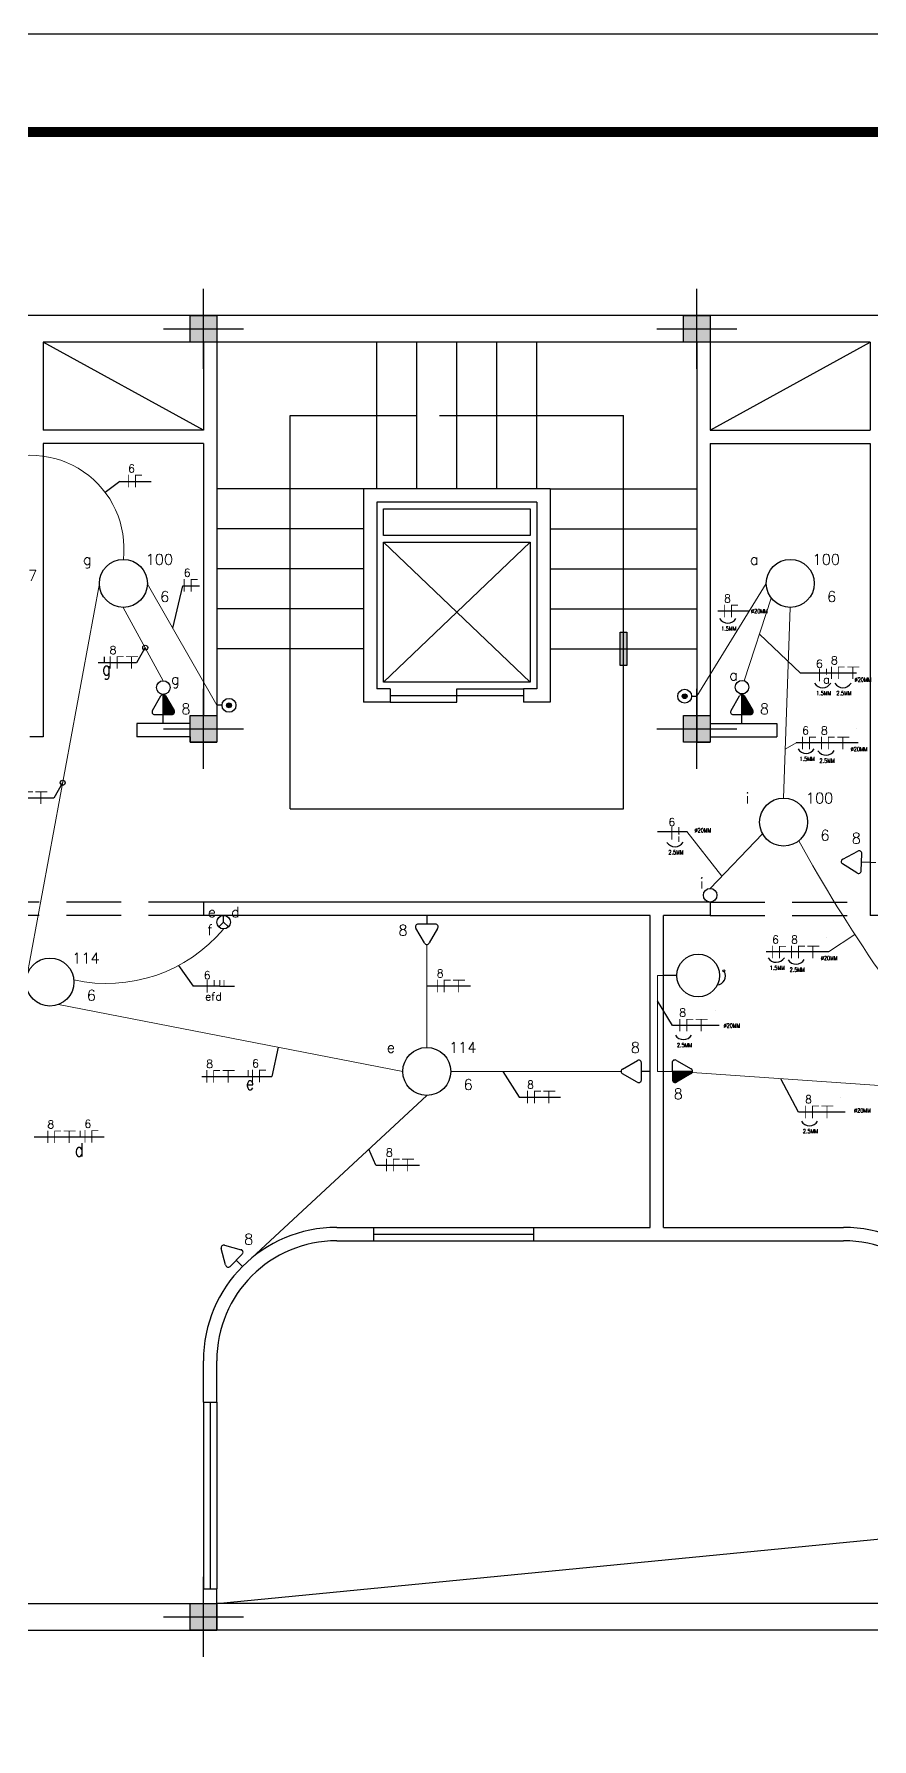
# Model space of a CAD drawing. Header units: metres. Extents: x 2426 to 5032, y 1997 to 4035.
# Drawn here: x 2437.26 to 2444.91, y 2018.87 to 2034.44 of the extents above; entities that cross this region are included whole.
import ezdxf
from ezdxf.enums import TextEntityAlignment as Align

# ---------------------------------------------------------------- set-up
doc = ezdxf.new("R2010")
doc.units = ezdxf.units.M
doc.linetypes.add('Contínuo', pattern=[0])
doc.linetypes.add('DASHED', pattern=[0.75, 0.5, -0.25])
for name, color, linetype in [('10', 10, 'Continuous'), ('2', 4, 'Continuous'), ('4', 136, 'Continuous'), ('Acessorios', 4, 'Continuous'), ('ALVENARIA', 7, 'Continuous'), ('ARQ-FOLHA', 7, 'Continuous'), ('CIRCUITOS', 250, 'Continuous'), ('ILUMINAÇÃO', 1, 'Contínuo'), ('INTERRUPTORES', 1, 'Continuous'), ('TOMADAS-ENERGIA', 1, 'Continuous')]:
    doc.layers.add(name, color=color, linetype=linetype)
doc.layers.add('ELETRODUTOS', color=5, linetype='Continuous', lineweight=20)
doc.layers.add('SEÇÃO', color=250, linetype='Contínuo', lineweight=30)
doc.styles.add('ROMAND', font='romand__.ttf', dxfattribs={"width": 0.75})
doc.styles.add('ROMANS', font='ROMANS.shx', dxfattribs={"width": 0.8, "height": 0.1})

# ---------------------------------------------------------------- blocks, each defined once
blk = doc.blocks.new('FOLHA A2')
at = {"layer": 'ARQ-FOLHA'}
blk.add_line((594, 0), (0, 0), dxfattribs=at)
at = {"layer": 'ARQ-FOLHA', "const_width": 1}
blk.add_lwpolyline([(25, -410), (584, -410), (584, -10), (25, -10), (25, -410)], dxfattribs=at)
blk = doc.blocks.new('st')
at = {"layer": '2'}
h = blk.add_hatch(color=256, dxfattribs=at)
h.paths.add_polyline_path([(0, 10), (0, 0), (10, 0), (10, 10)])
h.paths.add_polyline_path([(-10, 10), (-10, 0), (0, 0), (0, 10)])
h.paths.add_polyline_path([(-10, 0), (-10, -10), (0, -10), (0, 0)])
h.paths.add_polyline_path([(0, 0), (0, -10), (10, -10), (10, 0)])
at = {"layer": '10'}
for p, q in [((0, 30), (0, -30)), ((-30, 0), (30, 0))]:
    blk.add_line(p, q, dxfattribs=at)
at = {"layer": '4'}
blk.add_lwpolyline([(-10, -10), (-10, 10), (10, 10), (10, -10)], close=True, dxfattribs=at)
blk = doc.blocks.new('A$C0BD3781F')
blk.add_circle((0.36, 0.36), 0.36)
at = {"style": 'ROMANS', "flags": 8}
for tag, p in [('001', (0.188, 0.472)), ('009', (0.502, 0.474)), ('020', (0.356, 0.232))]:
    blk.add_attdef(tag, text='', height=0.16, dxfattribs=at).set_placement(p, align=Align.MIDDLE_CENTER)
blk = doc.blocks.new('TEMED02')
for p, q in [((-1.62, 1.95), (-0.35, 4.14)), ((0, 1.32), (0, 4.36)), ((0.35, 4.14), (1.63, 1.92)), ((-1.3, 1.32), (1.28, 1.32)), ((0, 0), (0, 1.32))]:
    blk.add_line(p, q)
for centre, start, end in [((0, 3.97), 26.0479, 153.9521), ((-1.3, 1.71), 143.1332, 270.777), ((1.3, 1.71), 267.1811, 32.5689)]:
    blk.add_arc(centre, 0.393, start, end)
at = {"linetype": 'Continuous'}
for points in [[(0, 4.36), (1.63, 1.92), (0.21, 4.3)], [(1.63, 1.92), (0, 4.36), (1.69, 1.72)], [(0, 1.32), (1.69, 1.72), (0, 4.36)], [(0.35, 4.14), (0.21, 4.3), (1.63, 1.92)], [(1.69, 1.72), (0, 1.32), (1.64, 1.52)], [(1.28, 1.32), (1.64, 1.52), (0, 1.32)], [(1.64, 1.52), (1.28, 1.32), (1.49, 1.37)]]:
    blk.add_solid(points, dxfattribs=at)
at = {"style": 'ROMANS', "flags": 8}
for tag, p in [('020', (-4.96, 2.19)), ('001', (3.39, 2.17))]:
    blk.add_attdef(tag, text='', height=1.6, dxfattribs=at).set_placement(p, align=Align.MIDDLE_CENTER)
blk = doc.blocks.new('TEBAI01')
for p, q in [((-1.62, 1.95), (-0.35, 4.14)), ((0.35, 4.14), (1.63, 1.92)), ((-1.3, 1.32), (1.28, 1.32)), ((0, 0), (0, 1.32))]:
    blk.add_line(p, q)
for centre, start, end in [((0, 3.97), 26.0479, 153.9521), ((-1.3, 1.71), 143.1332, 270.777), ((1.3, 1.71), 267.1811, 32.5689)]:
    blk.add_arc(centre, 0.393, start, end)
at = {"style": 'ROMANS', "flags": 8}
for tag, p in [('020', (-5.03, 2.2)), ('001', (3.56, 2.23))]:
    blk.add_attdef(tag, text='', height=1.6, dxfattribs=at).set_placement(p, align=Align.MIDDLE_CENTER)
blk = doc.blocks.new('Ir3s03')
for p, q in [((0, 1.02), (-0.72, 0.3)), ((0, 1.02), (0, 2.03)), ((0.72, 0.3), (0, 1.02)), ((0, 1.02), (0, 1.02))]:
    blk.add_line(p, q)
blk.add_circle((0, 1.02), 1.02)
at = {"style": 'ROMANS', "flags": 8}
for tag, p in [('030', (-1.77, 2.54)), ('009', (1.79, 2.54)), ('031', (-2.03, -0.12))]:
    blk.add_attdef(tag, text='', height=1.6, dxfattribs=at).set_placement(p, align=Align.MIDDLE_CENTER)
blk = doc.blocks.new('Ircamp08')
blk.add_line((0, 0.8), (0, 0))
for radius in [1.04, 0.36]:
    blk.add_circle((0, 1.84), radius)
at = {"linetype": 'Continuous'}
for points in [[(-0.36, 1.84), (-0.31, 1.66), (-0.31, 2.02)], [(-0.31, 2.02), (-0.18, 1.53), (-0.18, 2.15)], [(-0.18, 1.53), (-0.31, 2.02), (-0.31, 1.66)], [(-0.18, 2.15), (0, 1.48), (0, 2.2)], [(0, 1.48), (-0.18, 2.15), (-0.18, 1.53)], [(0, 2.2), (0.18, 1.53), (0.18, 2.15)], [(0.18, 1.53), (0, 2.2), (0, 1.48)], [(0.18, 2.15), (0.31, 1.66), (0.31, 2.02)], [(0.31, 1.66), (0.18, 2.15), (0.18, 1.53)], [(0.36, 1.84), (0.31, 2.02), (0.31, 1.66)]]:
    blk.add_solid(points, dxfattribs=at)
at = {"style": 'ROMANS', "flags": 8}
blk.add_attdef('009', text='', height=1.6, dxfattribs=at).set_placement((1.3, 3.14), align=Align.MIDDLE_CENTER)
blk = doc.blocks.new('Ir1s01')
blk.add_circle((0, 1.02), 1.02)
at = {"style": 'ROMANS', "flags": 8}
blk.add_attdef('009', text='', height=1.6, dxfattribs=at).set_placement((1.81, 2.29), align=Align.MIDDLE_CENTER)
blk = doc.blocks.new('A$C27EA2FDF')
at = {"const_width": 0.009}
for points in [[(0.04, 0.126), (0.04, 0)], [(0.104, 0.121), (0.173, 0.121)], [(0.109, 0.117), (0.109, 0)]]:
    blk.add_lwpolyline(points, dxfattribs=at)
at = {"style": 'ROMANS', "flags": 8}
blk.add_attdef('001', text='', height=0.06, dxfattribs=at).set_placement((0.069, 0.188), align=Align.MIDDLE_CENTER)
blk = doc.blocks.new('FNT')
at = {"const_width": 0.24}
for points in [[(0.12, 1.68), (0.12, -1.68)], [(1.84, 1.56), (3.68, 1.56)], [(1.96, 1.44), (1.96, -1.68)], [(4.32, 1.56), (7.52, 1.56)], [(5.8, 1.44), (5.8, -1.68)]]:
    blk.add_lwpolyline(points, dxfattribs=at)
at = {"style": 'ROMANS', "flags": 8}
blk.add_attdef('001', text='', height=1.6, dxfattribs=at).set_placement((0.89, 3.34), align=Align.MIDDLE_CENTER)
blk = doc.blocks.new('A$C3508442B')
at = {"const_width": 0.024}
for points in [[(0.227, 0.043), (0.392, 0.012)], [(0.262, 0.224), (0.592, 0.161)]]:
    blk.add_lwpolyline(points, dxfattribs=at)
at = {"style": 'ROMANS', "flags": 8}
for tag, p in [('009', (0.634, 0.329)), ('001', (0.105, 0.258))]:
    blk.add_attdef(tag, text='', height=0.16, rotation=79, dxfattribs=at).set_placement(p, align=Align.MIDDLE_CENTER)
blk = doc.blocks.new('Tgcig02')
blk.add_line((0, 1), (0, 0))
for centre, radius in [((0, 2.6), 1.6), ((-0.35, 4.52), 0.0696)]:
    blk.add_circle(centre, radius)
blk.add_arc((0.03, 3.95), 0.686, 7.0471, 118.0951)

msp = doc.modelspace()

# ---------------------------------------------------------------- hatches: boundary and pattern name
at = {"layer": 'Acessorios'}
msp.add_hatch(color=256, dxfattribs=at).paths.add_polyline_path([(2442.607, 2028.981), (2442.668, 2028.981), (2442.668, 2028.677), (2442.607, 2028.677)])

# ---------------------------------------------------------------- linework, layer by layer
at = {"color": 18, "true_color": 0x000000}
msp.add_line((2438.039, 2030.356), (2437.905, 2030.256), dxfattribs=at)
at = {"layer": 'Acessorios'}
for p, q in [((2438.801, 2030.827), (2437.339, 2031.631)), ((2440.384, 2030.291), (2440.384, 2031.631)), ((2440.75, 2030.291), (2440.75, 2031.631)), ((2441.115, 2030.291), (2441.115, 2031.631)), ((2441.48, 2030.291), (2441.48, 2031.631)), ((2441.846, 2030.291), (2441.846, 2031.631)), ((2443.429, 2030.827), (2444.891, 2031.631)), ((2439.592, 2027.367), (2439.592, 2030.961)), ((2439.592, 2030.961), (2440.75, 2030.961)), ((2440.956, 2030.961), (2442.638, 2030.961)), ((2442.638, 2027.367), (2442.638, 2030.961)), ((2440.262, 2030.291), (2438.923, 2030.291)), ((2441.968, 2030.291), (2443.308, 2030.291)), ((2440.262, 2029.925), (2438.923, 2029.925)), ((2441.968, 2029.925), (2443.308, 2029.925)), ((2441.785, 2028.525), (2440.445, 2029.803)), ((2440.445, 2028.525), (2441.785, 2029.803)), ((2440.262, 2029.56), (2438.923, 2029.56)), ((2441.968, 2029.56), (2443.308, 2029.56)), ((2440.262, 2029.194), (2438.923, 2029.194)), ((2441.968, 2029.194), (2443.308, 2029.194)), ((2440.262, 2028.829), (2438.923, 2028.829)), ((2441.968, 2028.829), (2443.308, 2028.829)), ((2440.506, 2028.403), (2441.724, 2028.403)), ((2440.506, 2028.342), (2441.115, 2028.342)), ((2441.115, 2028.342), (2441.115, 2028.464)), ((2441.115, 2028.464), (2441.724, 2028.464)), ((2439.592, 2027.367), (2442.638, 2027.367)), ((2440.354, 2023.543), (2441.815, 2023.543)), ((2440.354, 2023.482), (2441.815, 2023.482)), ((2440.354, 2023.421), (2441.815, 2023.421)), ((2438.801, 2021.947), (2438.801, 2020.242)), ((2438.862, 2021.947), (2438.862, 2020.242)), ((2438.923, 2021.947), (2438.923, 2020.242)), ((2445.744, 2020.108), (2438.923, 2020.108)), ((2445.744, 2019.864), (2438.923, 2019.864))]:
    msp.add_line(p, q, dxfattribs=at)
at = {"layer": 'Acessorios', "linetype": 'DASHED'}
for p, q in [((2438.801, 2026.515), (2435.999, 2026.515)), ((2443.429, 2026.515), (2444.891, 2026.515)), ((2438.801, 2026.393), (2435.999, 2026.393)), ((2443.429, 2026.393), (2444.891, 2026.393))]:
    msp.add_line(p, q, dxfattribs=at)
at = {"layer": 'Acessorios'}
for points in [[(2440.445, 2029.864), (2440.445, 2030.108), (2441.785, 2030.108), (2441.785, 2029.864)], [(2440.445, 2028.525), (2440.445, 2029.803), (2441.785, 2029.803), (2441.785, 2028.525)], [(2442.607, 2028.981), (2442.668, 2028.981), (2442.668, 2028.677), (2442.607, 2028.677)]]:
    msp.add_lwpolyline(points, close=True, dxfattribs=at)
at = {"layer": 'ALVENARIA'}
for p, q in [((2455.61, 2031.874), (2431.249, 2031.874)), ((2443.308, 2031.631), (2437.339, 2031.631)), ((2437.339, 2031.631), (2437.339, 2030.827)), ((2438.801, 2031.631), (2438.801, 2030.827)), ((2438.923, 2031.631), (2438.923, 2027.976)), ((2443.308, 2031.631), (2443.308, 2027.976)), ((2443.429, 2031.631), (2443.429, 2030.827)), ((2444.891, 2031.631), (2443.429, 2031.631)), ((2444.891, 2031.631), (2444.891, 2030.827)), ((2438.801, 2030.827), (2437.339, 2030.827)), ((2443.429, 2030.827), (2444.891, 2030.827)), ((2438.801, 2030.705), (2437.339, 2030.705)), ((2437.339, 2030.705), (2437.339, 2028.025)), ((2438.801, 2030.705), (2438.801, 2028.22)), ((2443.429, 2030.705), (2443.429, 2027.976)), ((2443.429, 2030.705), (2444.891, 2030.705)), ((2444.891, 2030.705), (2444.891, 2026.393)), ((2440.262, 2030.291), (2440.262, 2028.342)), ((2441.968, 2030.291), (2440.262, 2030.291)), ((2441.968, 2030.291), (2441.968, 2028.342)), ((2440.384, 2030.169), (2440.384, 2028.464)), ((2441.846, 2030.169), (2440.384, 2030.169)), ((2441.846, 2030.169), (2441.846, 2028.464)), ((2440.506, 2028.342), (2440.262, 2028.342)), ((2440.506, 2028.464), (2440.384, 2028.464)), ((2440.506, 2028.464), (2440.506, 2028.342)), ((2441.724, 2028.464), (2441.724, 2028.342)), ((2441.846, 2028.464), (2441.724, 2028.464)), ((2441.968, 2028.342), (2441.724, 2028.342)), ((2438.679, 2028.153), (2438.679, 2028.22)), ((2438.679, 2028.22), (2438.801, 2028.22)), ((2437.339, 2028.025), (2437.217, 2028.025)), ((2438.192, 2028.147), (2438.192, 2028.025)), ((2438.679, 2028.147), (2438.192, 2028.147)), ((2438.679, 2028.025), (2438.192, 2028.025)), ((2438.679, 2028.025), (2438.679, 2027.976)), ((2443.429, 2028.147), (2444.038, 2028.147)), ((2443.429, 2028.025), (2444.038, 2028.025)), ((2444.038, 2028.147), (2444.038, 2028.025)), ((2438.679, 2027.976), (2438.923, 2027.976)), ((2443.308, 2027.976), (2443.429, 2027.976)), ((2443.429, 2026.515), (2438.801, 2026.515)), ((2438.801, 2026.515), (2438.801, 2026.393)), ((2443.429, 2026.515), (2443.429, 2026.393)), ((2442.881, 2026.393), (2438.801, 2026.393)), ((2442.881, 2023.543), (2442.881, 2026.393)), ((2443.429, 2026.393), (2443.003, 2026.393)), ((2443.003, 2023.543), (2443.003, 2026.393)), ((2447.936, 2026.393), (2444.891, 2026.393)), ((2440.019, 2023.543), (2440.354, 2023.543)), ((2440.354, 2023.543), (2440.354, 2023.421)), ((2441.815, 2023.543), (2441.815, 2023.421)), ((2441.815, 2023.543), (2442.881, 2023.543)), ((2443.003, 2023.543), (2444.647, 2023.543)), ((2440.019, 2023.421), (2440.354, 2023.421)), ((2441.815, 2023.421), (2444.647, 2023.421)), ((2438.801, 2021.947), (2438.801, 2022.325)), ((2438.923, 2021.947), (2438.923, 2022.325)), ((2438.801, 2021.947), (2438.923, 2021.947)), ((2438.923, 2020.108), (2445.143, 2020.713)), ((2438.801, 2020.108), (2438.801, 2020.242)), ((2438.801, 2020.242), (2438.923, 2020.242)), ((2438.923, 2019.864), (2438.923, 2020.242)), ((2431.492, 2020.108), (2438.801, 2020.108)), ((2431.249, 2019.864), (2438.923, 2019.864))]:
    msp.add_line(p, q, dxfattribs=at)
for centre, radius, start, end in [((2440.019, 2022.325), 1.218, 90, 180), ((2444.647, 2022.325), 1.218, 0, 90), ((2440.019, 2022.325), 1.096, 90, 180), ((2444.647, 2022.325), 1.096, 0, 90)]:
    msp.add_arc(centre, radius, start, end, dxfattribs=at)
at = {"layer": 'CIRCUITOS'}
for p, q in [((2438.039, 2030.356), (2438.323, 2030.356)), ((2438.522, 2029.017), (2438.614, 2029.404)), ((2438.614, 2029.404), (2438.765, 2029.404)), ((2443.782, 2029.172), (2443.499, 2029.172)), ((2444.255, 2028.605), (2443.879, 2028.962)), ((2438.27, 2028.839), (2438.189, 2028.699)), ((2437.932, 2028.699), (2437.84, 2028.699)), ((2437.897, 2028.699), (2437.897, 2028.754)), ((2438.189, 2028.699), (2437.897, 2028.699)), ((2444.764, 2028.605), (2444.255, 2028.605)), ((2444.766, 2028.101), (2444.766, 2028.101)), ((2444.781, 2027.97), (2444.214, 2027.97)), ((2437.516, 2027.605), (2437.434, 2027.465)), ((2437.434, 2027.465), (2437.069, 2027.465)), ((2442.948, 2027.159), (2443.217, 2027.159)), ((2444.493, 2026.192), (2444.493, 2026.192)), ((2444.508, 2026.061), (2443.941, 2026.061)), ((2438.573, 2025.935), (2438.709, 2025.745)), ((2438.95, 2025.745), (2438.709, 2025.745)), ((2438.95, 2025.745), (2439.084, 2025.745)), ((2440.841, 2025.748), (2440.841, 2025.748)), ((2440.841, 2025.748), (2441.239, 2025.748)), ((2443.085, 2025.387), (2442.948, 2025.614)), ((2443.473, 2025.524), (2443.473, 2025.524)), ((2443.512, 2025.387), (2443.085, 2025.387)), ((2439.484, 2025.189), (2439.426, 2024.922)), ((2438.787, 2024.922), (2439.426, 2024.922)), ((2441.535, 2024.968), (2441.686, 2024.733)), ((2444.234, 2024.595), (2444.074, 2024.901)), ((2441.686, 2024.733), (2442.063, 2024.733)), ((2444.661, 2024.595), (2444.234, 2024.595)), ((2444.622, 2024.732), (2444.622, 2024.732)), ((2437.256, 2024.37), (2437.894, 2024.37)), ((2440.377, 2024.112), (2440.311, 2024.257)), ((2440.377, 2024.112), (2440.377, 2024.112)), ((2440.377, 2024.112), (2440.774, 2024.112))]:
    msp.add_line(p, q, dxfattribs=at)
at = {"layer": 'CIRCUITOS', "lineweight": 5, "ltscale": 10}
for p, q in [((2444.214, 2027.97), (2444.115, 2027.91)), ((2443.217, 2027.159), (2443.536, 2026.75)), ((2444.508, 2026.061), (2444.751, 2026.218))]:
    msp.add_line(p, q, dxfattribs=at)
at = {"layer": 'CIRCUITOS', "const_width": 0.00822}
for points in [[(2438.951, 2025.802), (2438.95, 2025.745)], [(2438.989, 2025.802), (2438.989, 2025.745)], [(2439.21, 2024.98), (2439.209, 2024.922)], [(2437.676, 2024.427), (2437.676, 2024.37)]]:
    msp.add_lwpolyline(points, dxfattribs=at)
at = {"layer": 'CIRCUITOS'}
for centre in [(2438.27, 2028.839), (2437.516, 2027.605)]:
    msp.add_circle(centre, 0.0228, dxfattribs=at)
at = {"layer": 'ELETRODUTOS'}
for p, q in [((2437.851, 2029.426), (2437.181, 2025.784)), ((2438.289, 2029.426), (2438.923, 2028.312)), ((2443.308, 2028.395), (2443.941, 2029.426)), ((2443.987, 2029.291), (2443.739, 2028.537)), ((2438.07, 2029.207), (2438.435, 2028.536)), ((2440.841, 2026.127), (2440.841, 2025.187)), ((2442.948, 2024.967), (2442.948, 2025.844)), ((2442.948, 2025.844), (2443.003, 2025.844)), ((2437.478, 2025.579), (2440.622, 2024.968)), ((2441.06, 2024.968), (2442.616, 2024.968)), ((2443.003, 2024.968), (2442.948, 2024.967)), ((2443.265, 2024.958), (2445.815, 2024.779)), ((2440.841, 2024.748), (2439.157, 2023.186))]:
    msp.add_line(p, q, dxfattribs=at)
at = {"layer": 'ELETRODUTOS', "lineweight": 5, "ltscale": 10}
for p, q in [((2444.099, 2027.465), (2444.16, 2029.207)), ((2443.908, 2027.138), (2443.429, 2026.639)), ((2444.891, 2026.876), (2444.943, 2026.876))]:
    msp.add_line(p, q, dxfattribs=at)
at = {"layer": 'ELETRODUTOS'}
for centre, radius, start, end in [((2437.224, 2029.744), 0.852, 353.327, 117.7514), ((2456.799, 2034.015), 14.351, 208.92, 220.0613), ((2437.918, 2027.165), 1.394, 257.5879, 319.9822)]:
    msp.add_arc(centre, radius, start, end, dxfattribs=at)
at = {"layer": 'SEÇÃO'}
for centre in [(2443.589, 2029.15), (2444.456, 2028.56), (2444.641, 2028.56), (2444.305, 2027.96), (2444.487, 2027.943), (2443.107, 2027.106), (2444.032, 2026.051), (2444.214, 2026.034), (2443.185, 2025.345), (2444.335, 2024.558)]:
    msp.add_arc(centre, 0.0867, 211.9194, 329.0111, dxfattribs=at)

# ---------------------------------------------------------------- block references
at = {"layer": 'ALVENARIA', "xscale": 0.01218071661289583, "yscale": 0.01218071661289583, "zscale": 0.01218071661289583, "rotation": 89.99999999999999}
for p in [(2438.801, 2031.752), (2443.308, 2031.752), (2438.801, 2028.098), (2443.308, 2028.098), (2438.801, 2019.986)]:
    msp.add_blockref('st', p, dxfattribs=at)
at = {"layer": 'ARQ-FOLHA', "xscale": 0.08944633452801547, "yscale": 0.08944633452801547, "zscale": 0.08944633452801547}
msp.add_blockref('FOLHA A2', (2426.49, 2034.444), dxfattribs=at)
at = {"layer": 'CIRCUITOS'}
ref = msp.add_blockref('A$C27EA2FDF', (2438.082, 2030.303), dxfattribs=dict(at, xscale=0.9135537459671867, yscale=0.9135537459671867, zscale=0.9135537459671867))
ref.add_attrib('001', '6', dxfattribs={"layer": '0', "height": 0.0731, "style": 'ROMANS', "flags": 8}).set_placement((2438.144, 2030.475), align=Align.MIDDLE_CENTER)
ref = msp.add_blockref('A$C27EA2FDF', (2438.59, 2029.351), dxfattribs=dict(at, xscale=0.9135537459671867, yscale=0.9135537459671867, zscale=0.9135537459671867))
ref.add_attrib('001', '6', dxfattribs={"layer": '0', "height": 0.0731, "style": 'ROMANS', "flags": 8}).set_placement((2438.653, 2029.523), align=Align.MIDDLE_CENTER)
ref = msp.add_blockref('A$C27EA2FDF', (2443.525, 2029.116), dxfattribs=dict(at, xscale=0.9135537459671867, yscale=0.9135537459671867, zscale=0.9135537459671867))
ref.add_attrib('001', '8', dxfattribs={"layer": '0', "height": 0.0731, "style": 'ROMANS', "flags": 8}).set_placement((2443.587, 2029.288), align=Align.MIDDLE_CENTER)
at = {"layer": 'CIRCUITOS', "lineweight": 30}
ref = msp.add_blockref('FNT', (2437.946, 2028.703), dxfattribs=dict(at, xscale=0.03425826547327098, yscale=0.03425826547327098, zscale=0.03425826547327098))
ref.add_attrib('001', '8', dxfattribs={"layer": '0', "height": 0.0731, "style": 'ROMANS', "flags": 8}).set_placement((2437.976, 2028.817), align=Align.MIDDLE_CENTER)
ref = msp.add_blockref('A$C3508442B', (2444.52, 2028.72), dxfattribs=dict(at, xscale=-0.3425826547376944, yscale=0.3425826547376949, zscale=0.3425826547376949, rotation=78.7512890459185))
ref.add_attrib('009', 'a', dxfattribs={"layer": '0', "height": 0.0731, "rotation": 359.7513, "style": 'ROMANS', "flags": 8}).set_placement((2444.491, 2028.548), align=Align.MIDDLE_CENTER)
ref.add_attrib('001', '6', dxfattribs={"layer": '0', "height": 0.0731, "style": 'ROMANS', "flags": 8}).set_placement((2444.426, 2028.692), align=Align.MIDDLE_CENTER)
ref = msp.add_blockref('FNT', (2444.532, 2028.609), dxfattribs=dict(at, xscale=0.03425826547327098, yscale=0.03425826547327098, zscale=0.03425826547327098))
ref.add_attrib('001', '8', dxfattribs={"layer": '0', "height": 0.0731, "style": 'ROMANS', "flags": 8}).set_placement((2444.563, 2028.723), align=Align.MIDDLE_CENTER)
at = {"layer": 'CIRCUITOS'}
ref = msp.add_blockref('A$C27EA2FDF', (2444.236, 2027.91), dxfattribs=dict(at, xscale=0.9135537459671867, yscale=0.9135537459671867, zscale=0.9135537459671867))
ref.add_attrib('001', '6', dxfattribs={"layer": '0', "height": 0.0731, "style": 'ROMANS', "flags": 8}).set_placement((2444.299, 2028.082), align=Align.MIDDLE_CENTER)
at = {"layer": 'CIRCUITOS', "lineweight": 30}
ref = msp.add_blockref('FNT', (2444.441, 2027.967), dxfattribs=dict(at, xscale=0.03425826547327098, yscale=0.03425826547327098, zscale=0.03425826547327098))
ref.add_attrib('001', '8', dxfattribs={"layer": '0', "height": 0.0731, "style": 'ROMANS', "flags": 8}).set_placement((2444.471, 2028.082), align=Align.MIDDLE_CENTER)
ref = msp.add_blockref('FNT', (2437.118, 2027.469), dxfattribs=dict(at, xscale=0.03425826547327098, yscale=0.03425826547327098, zscale=0.03425826547327098))
ref.add_attrib('001', '8', dxfattribs={"layer": '0', "height": 0.0731, "style": 'ROMANS', "flags": 8}).set_placement((2437.149, 2027.584), align=Align.MIDDLE_CENTER)
ref = msp.add_blockref('A$C3508442B', (2443.172, 2027.274), dxfattribs=dict(at, xscale=-0.3425826547376944, yscale=0.3425826547376949, zscale=0.3425826547376949, rotation=78.7512890459185))
ref.add_attrib('009', 'i', dxfattribs={"layer": '0', "height": 0.0731, "rotation": 359.7513, "style": 'ROMANS', "flags": 8}).set_placement((2443.143, 2027.102), align=Align.MIDDLE_CENTER)
ref.add_attrib('001', '6', dxfattribs={"layer": '0', "height": 0.0731, "style": 'ROMANS', "flags": 8}).set_placement((2443.079, 2027.246), align=Align.MIDDLE_CENTER)
at = {"layer": 'CIRCUITOS'}
ref = msp.add_blockref('A$C27EA2FDF', (2443.963, 2026), dxfattribs=dict(at, xscale=0.9135537459671867, yscale=0.9135537459671867, zscale=0.9135537459671867))
ref.add_attrib('001', '6', dxfattribs={"layer": '0', "height": 0.0731, "style": 'ROMANS', "flags": 8}).set_placement((2444.026, 2026.172), align=Align.MIDDLE_CENTER)
at = {"layer": 'CIRCUITOS', "lineweight": 30}
ref = msp.add_blockref('FNT', (2444.168, 2026.058), dxfattribs=dict(at, xscale=0.03425826547327098, yscale=0.03425826547327098, zscale=0.03425826547327098))
ref.add_attrib('001', '8', dxfattribs={"layer": '0', "height": 0.0731, "style": 'ROMANS', "flags": 8}).set_placement((2444.198, 2026.172), align=Align.MIDDLE_CENTER)
ref = msp.add_blockref('A$C3508442B', (2438.929, 2025.875), dxfattribs=dict(at, xscale=-0.3425826547376944, yscale=0.3425826547376949, zscale=0.3425826547376949, rotation=78.7512890459185))
ref.add_attrib('009', 'efd', dxfattribs={"layer": '0', "height": 0.0731, "rotation": 359.7513, "style": 'ROMANS', "flags": 8}).set_placement((2438.816, 2025.594), align=Align.BOTTOM_LEFT)
ref.add_attrib('001', '6', dxfattribs={"layer": '0', "height": 0.0731, "style": 'ROMANS', "flags": 8}).set_placement((2438.835, 2025.847), align=Align.MIDDLE_CENTER)
ref = msp.add_blockref('FNT', (2440.933, 2025.748), dxfattribs=dict(at, xscale=0.03425826547327098, yscale=0.03425826547327098, zscale=0.03425826547327098))
ref.add_attrib('001', '8', dxfattribs={"layer": '0', "height": 0.0731, "style": 'ROMANS', "flags": 8}).set_placement((2440.963, 2025.863), align=Align.MIDDLE_CENTER)
ref = msp.add_blockref('FNT', (2443.148, 2025.39), dxfattribs=dict(at, xscale=0.03425826547327098, yscale=0.03425826547327098, zscale=0.03425826547327098))
ref.add_attrib('001', '8', dxfattribs={"layer": '0', "height": 0.0731, "style": 'ROMANS', "flags": 8}).set_placement((2443.178, 2025.505), align=Align.MIDDLE_CENTER)
ref = msp.add_blockref('FNT', (2438.828, 2024.922), dxfattribs=dict(at, xscale=0.03425826547327098, yscale=0.03425826547327098, zscale=0.03425826547327098))
ref.add_attrib('001', '8', dxfattribs={"layer": '0', "height": 0.0731, "style": 'ROMANS', "flags": 8}).set_placement((2438.858, 2025.037), align=Align.MIDDLE_CENTER)
at = {"layer": 'CIRCUITOS'}
ref = msp.add_blockref('A$C27EA2FDF', (2439.214, 2024.869), dxfattribs=dict(at, xscale=0.9135537459671867, yscale=0.9135537459671867, zscale=0.9135537459671867))
ref.add_attrib('001', '6', dxfattribs={"layer": '0', "height": 0.0731, "style": 'ROMANS', "flags": 8}).set_placement((2439.277, 2025.041), align=Align.MIDDLE_CENTER)
at = {"layer": 'CIRCUITOS', "lineweight": 30}
ref = msp.add_blockref('FNT', (2441.757, 2024.733), dxfattribs=dict(at, xscale=0.03425826547327098, yscale=0.03425826547327098, zscale=0.03425826547327098))
ref.add_attrib('001', '8', dxfattribs={"layer": '0', "height": 0.0731, "style": 'ROMANS', "flags": 8}).set_placement((2441.788, 2024.847), align=Align.MIDDLE_CENTER)
ref = msp.add_blockref('FNT', (2444.297, 2024.598), dxfattribs=dict(at, xscale=0.03425826547327098, yscale=0.03425826547327098, zscale=0.03425826547327098))
ref.add_attrib('001', '8', dxfattribs={"layer": '0', "height": 0.0731, "style": 'ROMANS', "flags": 8}).set_placement((2444.327, 2024.713), align=Align.MIDDLE_CENTER)
ref = msp.add_blockref('FNT', (2437.376, 2024.37), dxfattribs=dict(at, xscale=0.03425826547327098, yscale=0.03425826547327098, zscale=0.03425826547327098))
ref.add_attrib('001', '8', dxfattribs={"layer": '0', "height": 0.0731, "style": 'ROMANS', "flags": 8}).set_placement((2437.407, 2024.484), align=Align.MIDDLE_CENTER)
at = {"layer": 'CIRCUITOS'}
ref = msp.add_blockref('A$C27EA2FDF', (2437.683, 2024.316), dxfattribs=dict(at, xscale=0.9135537459671867, yscale=0.9135537459671867, zscale=0.9135537459671867))
ref.add_attrib('001', '6', dxfattribs={"layer": '0', "height": 0.0731, "style": 'ROMANS', "flags": 8}).set_placement((2437.746, 2024.489), align=Align.MIDDLE_CENTER)
at = {"layer": 'CIRCUITOS', "lineweight": 30}
ref = msp.add_blockref('FNT', (2440.468, 2024.112), dxfattribs=dict(at, xscale=0.03425826547327098, yscale=0.03425826547327098, zscale=0.03425826547327098))
ref.add_attrib('001', '8', dxfattribs={"layer": '0', "height": 0.0731, "style": 'ROMANS', "flags": 8}).set_placement((2440.499, 2024.227), align=Align.MIDDLE_CENTER)
at = {"layer": 'ILUMINAÇÃO'}
ref = msp.add_blockref('A$C0BD3781F', (2437.851, 2029.207), dxfattribs=dict(at, xscale=0.6090358306447914, yscale=0.6090358306447914, zscale=0.6090358306447914))
ref.add_attrib('020', '6', dxfattribs={"layer": '0', "height": 0.0974, "style": 'ROMANS', "flags": 8}).set_placement((2438.448, 2029.305), align=Align.MIDDLE_CENTER)
ref.add_attrib('009', '100', dxfattribs={"layer": '0', "height": 0.0974, "style": 'ROMANS', "flags": 8}).set_placement((2438.399, 2029.645), align=Align.MIDDLE_CENTER)
ref.add_attrib('001', 'g', dxfattribs={"layer": '0', "height": 0.0974, "style": 'ROMANS', "flags": 8}).set_placement((2437.741, 2029.645), align=Align.MIDDLE_CENTER)
ref = msp.add_blockref('A$C0BD3781F', (2443.941, 2029.207), dxfattribs=dict(at, xscale=0.6090358306447914, yscale=0.6090358306447914, zscale=0.6090358306447914))
ref.add_attrib('020', '6', dxfattribs={"layer": '0', "height": 0.0974, "style": 'ROMANS', "flags": 8}).set_placement((2444.538, 2029.305), align=Align.MIDDLE_CENTER)
ref.add_attrib('009', '100', dxfattribs={"layer": '0', "height": 0.0974, "style": 'ROMANS', "flags": 8}).set_placement((2444.489, 2029.645), align=Align.MIDDLE_CENTER)
ref.add_attrib('001', 'a', dxfattribs={"layer": '0', "height": 0.0974, "style": 'ROMANS', "flags": 8}).set_placement((2443.831, 2029.645), align=Align.MIDDLE_CENTER)
ref = msp.add_blockref('A$C0BD3781F', (2443.88, 2027.026), dxfattribs=dict(at, xscale=0.6090358306447914, yscale=0.6090358306447914, zscale=0.6090358306447914))
ref.add_attrib('020', '6', dxfattribs={"layer": '0', "height": 0.0974, "style": 'ROMANS', "flags": 8}).set_placement((2444.477, 2027.125), align=Align.MIDDLE_CENTER)
ref.add_attrib('009', '100', dxfattribs={"layer": '0', "height": 0.0974, "style": 'ROMANS', "flags": 8}).set_placement((2444.428, 2027.465), align=Align.MIDDLE_CENTER)
ref.add_attrib('001', 'i', dxfattribs={"layer": '0', "height": 0.0974, "style": 'ROMANS', "flags": 8}).set_placement((2443.77, 2027.465), align=Align.MIDDLE_CENTER)
ref = msp.add_blockref('A$C0BD3781F', (2437.181, 2025.565), dxfattribs=dict(at, xscale=0.6090358306447914, yscale=0.6090358306447914, zscale=0.6090358306447914))
ref.add_attrib('020', '6', dxfattribs={"layer": '0', "height": 0.0974, "style": 'ROMANS', "flags": 8}).set_placement((2437.778, 2025.663), align=Align.MIDDLE_CENTER)
ref.add_attrib('009', '114', dxfattribs={"layer": '0', "height": 0.0974, "style": 'ROMANS', "flags": 8}).set_placement((2437.729, 2026.003), align=Align.MIDDLE_CENTER)
ref.add_attrib('001', 'f', dxfattribs={"layer": '0', "height": 0.0974, "style": 'ROMANS', "flags": 8}).set_placement((2437.071, 2026.003), align=Align.MIDDLE_CENTER)
ref = msp.add_blockref('A$C0BD3781F', (2440.622, 2024.748), dxfattribs=dict(at, xscale=0.6090358306447914, yscale=0.6090358306447914, zscale=0.6090358306447914))
ref.add_attrib('020', '6', dxfattribs={"layer": '0', "height": 0.0974, "style": 'ROMANS', "flags": 8}).set_placement((2441.219, 2024.847), align=Align.MIDDLE_CENTER)
ref.add_attrib('009', '114', dxfattribs={"layer": '0', "height": 0.0974, "style": 'ROMANS', "flags": 8}).set_placement((2441.17, 2025.187), align=Align.MIDDLE_CENTER)
ref.add_attrib('001', 'e', dxfattribs={"layer": '0', "height": 0.0974, "style": 'ROMANS', "flags": 8}).set_placement((2440.512, 2025.187), align=Align.MIDDLE_CENTER)
at = {"layer": 'INTERRUPTORES', "xscale": 0.06090358306470069, "yscale": 0.06090358306470069, "zscale": 0.06090358306470069}
msp.add_blockref('Ir1s01', (2438.435, 2028.412), dxfattribs=at).add_auto_attribs({'009': 'g'})
at = {"layer": 'INTERRUPTORES'}
ref = msp.add_blockref('Ir1s01', (2443.782, 2028.478), dxfattribs=dict(at, xscale=0.06090358306470069, yscale=0.06090358306470069, zscale=0.06090358306470069, rotation=89.99999999999999))
ref.add_attrib('009', 'a', dxfattribs={"layer": '0', "height": 0.0974, "style": 'ROMANS', "flags": 8}).set_placement((2443.642, 2028.589), align=Align.MIDDLE_CENTER)
at = {"layer": 'INTERRUPTORES', "xscale": 0.06090358306447913, "yscale": 0.06090358306447913, "zscale": 0.06090358306447913}
for p, rotation in [((2438.923, 2028.312), 270), ((2443.308, 2028.395), 89.99999999999999)]:
    msp.add_blockref('Ircamp08', p, dxfattribs=dict(at, rotation=rotation))
at = {"layer": 'INTERRUPTORES'}
ref = msp.add_blockref('Ir1s01', (2443.491, 2026.577), dxfattribs=dict(at, xscale=0.06090358306470069, yscale=0.06090358306470069, zscale=0.06090358306470069, rotation=89.99999999999999))
ref.add_attrib('009', 'i', dxfattribs={"layer": '0', "height": 0.0974, "style": 'ROMANS', "flags": 8}).set_placement((2443.352, 2026.687), align=Align.MIDDLE_CENTER)
ref = msp.add_blockref('Ir3s03', (2438.986, 2026.269), dxfattribs=dict(at, xscale=0.06090358306447911, yscale=0.06090358306447911, zscale=0.06090358306447911))
ref.add_attrib('009', 'd', dxfattribs={"layer": '0', "height": 0.0974, "style": 'ROMANS'}).set_placement((2439.094, 2026.424), align=Align.MIDDLE_CENTER)
ref.add_attrib('030', 'e', dxfattribs={"layer": '0', "height": 0.0974, "style": 'ROMANS'}).set_placement((2438.878, 2026.424), align=Align.MIDDLE_CENTER)
ref.add_attrib('031', 'f', dxfattribs={"layer": '0', "height": 0.0974, "style": 'ROMANS'}).set_placement((2438.862, 2026.262), align=Align.MIDDLE_CENTER)
at = {"layer": 'TOMADAS-ENERGIA', "xscale": 0.06090358312119999, "yscale": 0.06090358312119999, "zscale": 0.06090358312119999}
for p, values in [((2437.035, 2029.365), {'001': '7'}), ((2438.435, 2028.147), {'001': '8'}), ((2443.718, 2028.147), {'001': '8'})]:
    msp.add_blockref('TEMED02', p, dxfattribs=at).add_auto_attribs(values)
at = {"layer": 'TOMADAS-ENERGIA'}
ref = msp.add_blockref('TEBAI01', (2444.891, 2026.876), dxfattribs=dict(at, xscale=0.06090358312120002, yscale=0.06090358312120002, zscale=0.06090358312120002, rotation=87.95749971273518))
ref.add_attrib('001', '8', dxfattribs={"layer": '0', "height": 0.0974, "style": 'ROMANS', "flags": 8}).set_placement((2444.763, 2027.097), align=Align.MIDDLE_CENTER)
ref = msp.add_blockref('TEBAI01', (2440.841, 2026.393), dxfattribs=dict(at, xscale=0.06090358312119999, yscale=0.06090358312119999, zscale=0.06090358312119999, rotation=180))
ref.add_attrib('001', '8', dxfattribs={"layer": '0', "height": 0.0974, "style": 'ROMANS', "flags": 8}).set_placement((2440.624, 2026.257), align=Align.MIDDLE_CENTER)
at = {"layer": 'TOMADAS-ENERGIA', "xscale": 0.1218071661289583, "yscale": 0.1218071661289583, "zscale": 0.1218071661289583, "rotation": 269.9999999999999}
msp.add_blockref('Tgcig02', (2443.003, 2025.844), dxfattribs=at)
at = {"layer": 'TOMADAS-ENERGIA'}
ref = msp.add_blockref('TEBAI01', (2442.881, 2024.968), dxfattribs=dict(at, xscale=0.06090358312119999, yscale=0.06090358312119999, zscale=0.06090358312119999, rotation=89.99999999999999))
ref.add_attrib('001', '8', dxfattribs={"layer": '0', "height": 0.0974, "style": 'ROMANS', "flags": 8}).set_placement((2442.746, 2025.185), align=Align.MIDDLE_CENTER)
ref = msp.add_blockref('TEMED02', (2443.003, 2024.968), dxfattribs=dict(at, xscale=0.06090358312119995, yscale=0.06090358312119995, zscale=0.06090358312119995, rotation=270.5747623271489))
ref.add_attrib('001', '8', dxfattribs={"layer": '0', "height": 0.0974, "style": 'ROMANS', "flags": 8}).set_placement((2443.137, 2024.763), align=Align.MIDDLE_CENTER)
ref = msp.add_blockref('TEBAI01', (2439.157, 2023.186), dxfattribs=dict(at, xscale=0.0609035831212, yscale=0.0609035831212, zscale=0.0609035831212, rotation=45))
ref.add_attrib('001', '8', dxfattribs={"layer": '0', "height": 0.0974, "style": 'ROMANS', "flags": 8}).set_placement((2439.215, 2023.435), align=Align.MIDDLE_CENTER)

# ---------------------------------------------------------------- texts
at = {"layer": 'CIRCUITOS', "char_height": 0.122, "attachment_point": 1, "style": 'ROMANS'}
for s, width, insert in [('g', 0.12019, (2437.876, 2028.711)), ('e', 0.13379, (2439.189, 2024.922)), ('d', 0.13379, (2437.627, 2024.312))]:
    msp.add_mtext_dynamic_manual_height_columns(s, width=width, gutter_width=0.609, heights=[0], dxfattribs=dict(at, insert=insert))
at = {"layer": 'SEÇÃO', "style": 'ROMAND', "width": 0.75}
for s, p in [('%%C20MM', (2443.802, 2029.142)), ('1.5MM', (2443.529, 2028.983)), ('%%C20MM', (2444.748, 2028.516)), ('1.5MM', (2444.396, 2028.393)), ('2.5MM', (2444.581, 2028.393)), ('%%C20MM', (2444.712, 2027.882)), ('1.5MM', (2444.245, 2027.793)), ('2.5MM', (2444.427, 2027.776)), ('%%C20MM', (2443.286, 2027.14)), ('2.5MM', (2443.047, 2026.939)), ('%%C20MM', (2444.439, 2025.973)), ('1.5MM', (2443.972, 2025.884)), ('2.5MM', (2444.154, 2025.867)), ('%%C20MM', (2443.551, 2025.356)), ('2.5MM', (2443.125, 2025.178)), ('%%C20MM', (2444.743, 2024.58)), ('2.5MM', (2444.275, 2024.391))]:
    msp.add_text(s, height=0.0377, dxfattribs=at).set_placement(p, align=Align.BOTTOM_LEFT)

doc.saveas('drawing.dxf')
